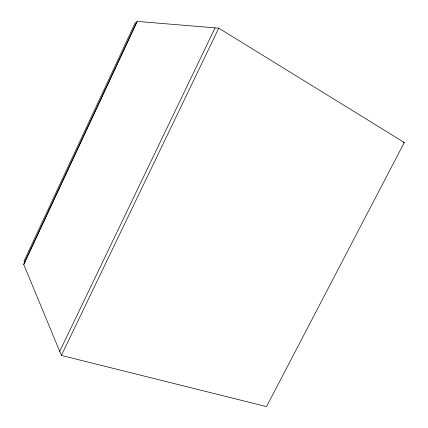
<?xml version="1.0" encoding="UTF-8"?>
<svg xmlns="http://www.w3.org/2000/svg" width="428" height="428" viewBox="0 0 428 428"><rect width="100%" height="100%" fill="white"/><g stroke="black" fill="none" stroke-linecap="round" stroke-linejoin="round"><path stroke-width="0.64" d="M23.749 264.472L137.206 21.411M59.706 351.388L215.075 27.863M61.381 355.433L218.756 28.168L404.3 142.497L266.521 406.6L61.381 355.433L23.7 264.344L137.099 21.4L218.756 28.168M136.569 22.614L135.366 22.507L24.005 261.187L24.69 262.819M403.09 142.155L404.3 142.497"/></g></svg>
